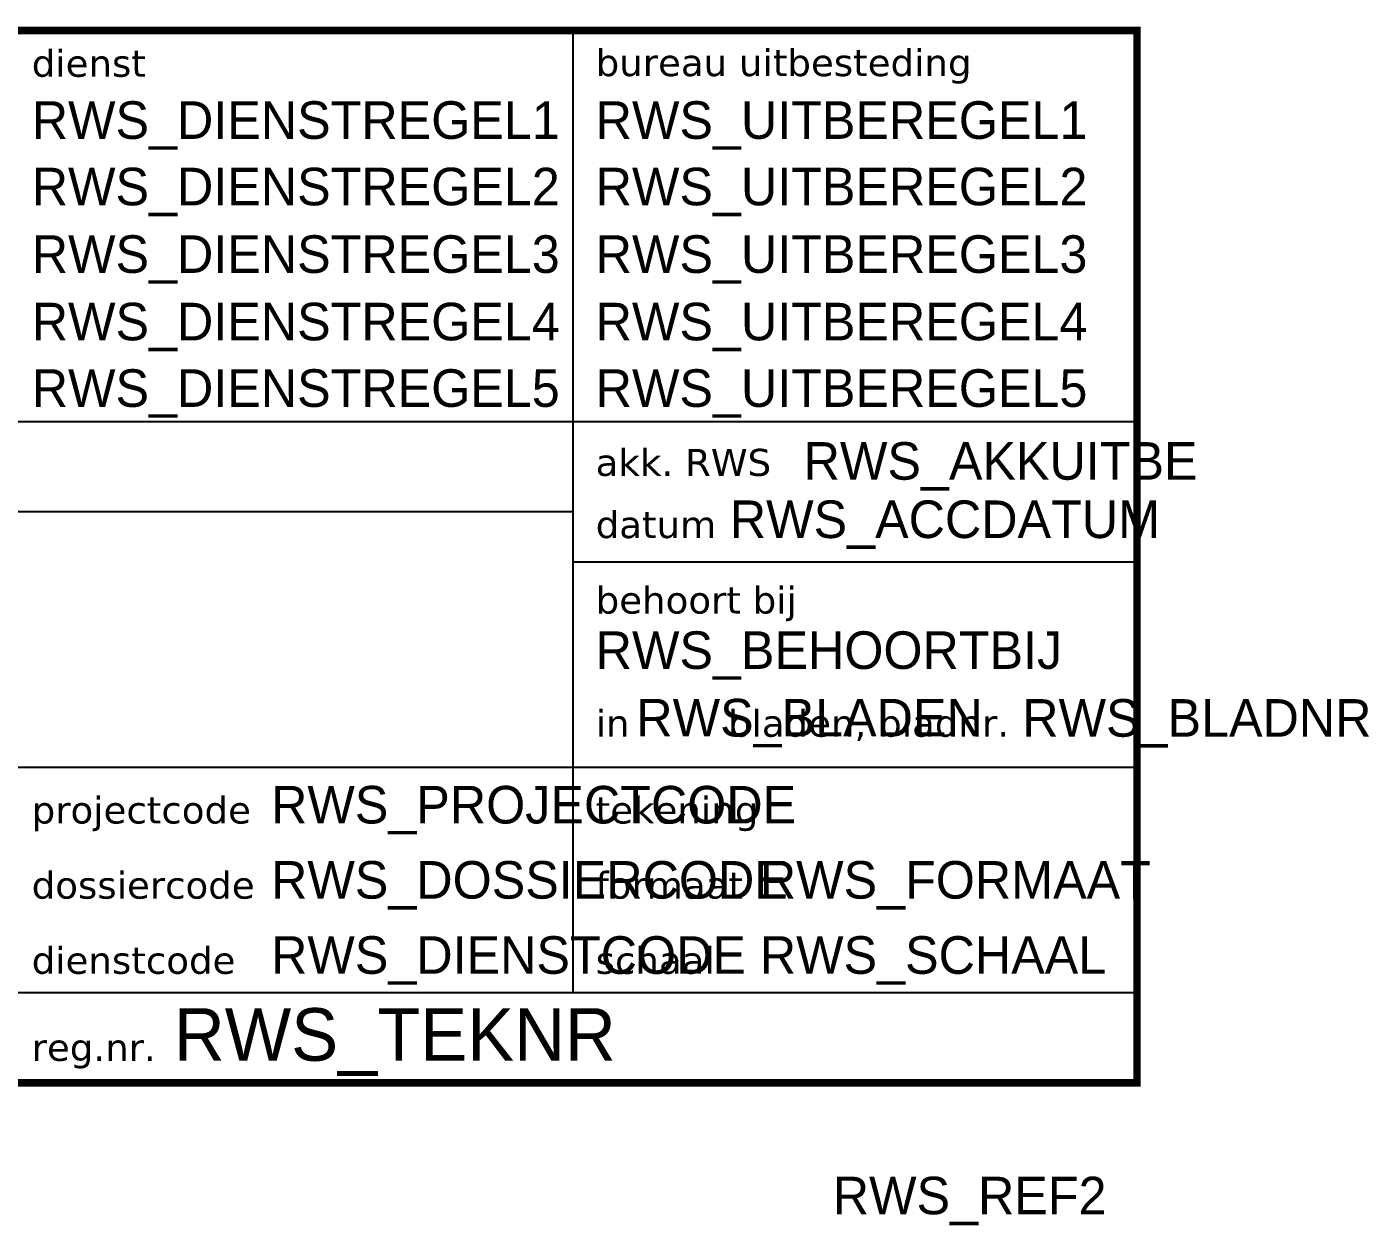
# Model space of a CAD drawing. Extents: x -170 to 15, y -9 to 70.
# Drawn here: x -73.8 to 15.4, y -9.5 to 70.2 of the extents above; entities that cross this region are included whole.
import ezdxf
from ezdxf.enums import TextEntityAlignment as Align

# ---------------------------------------------------------------- set-up
doc = ezdxf.new("R2010")
doc.units = 0
doc.header["$MEASUREMENT"] = 0
for name, color, linetype in [('TO-XX-STEMPEL', 7, 'CONTINUOUS'), ('TO-XX-T18_1', 7, 'CONTINUOUS'), ('TO-XX-T25_1', 7, 'CONTINUOUS'), ('TO-XX-T35_1', 7, 'CONTINUOUS')]:
    doc.layers.add(name, color=color, linetype=linetype)
doc.styles.add('RIJKSHUISSTIJL', font='verdana.TTF', dxfattribs={"height": 1.8})
doc.styles.add('RTW_ISO', font='iso-rtw.shx')

msp = doc.modelspace()

# ---------------------------------------------------------------- linework, layer by layer
at = {"layer": 'TO-XX-STEMPEL'}
for p, q in [((-37.5, 6), (-37.5, 70)), ((-170, 44), (0, 44)), ((-170, 38), (-37.5, 38)), ((0, 34.644), (-37.5, 34.644)), ((-170, 21), (0, 21)), ((-170, 6), (0, 6))]:
    msp.add_line(p, q, dxfattribs=at)
at = {"layer": 'TO-XX-STEMPEL', "const_width": 0.5}
msp.add_lwpolyline([(0, 0), (0, 70), (-170, 70), (-170, 0), (0, 0)], dxfattribs=at)

# ---------------------------------------------------------------- texts
at = {"layer": 'TO-XX-T18_1', "style": 'RIJKSHUISSTIJL'}
for s, p in [('dienst', (-73.496, 66.928)), ('bureau uitbesteding', (-35.997, 66.971)), ('akk. RWS', (-35.997, 40.373)), ('datum', (-35.997, 36.24)), ('behoort bij', (-35.997, 31.218)), ('in', (-35.997, 23.023)), ('bladen, bladnr.', (-27.199, 23.023)), ('projectcode', (-73.5, 17.25)), ('tekening', (-35.997, 17.25)), ('dossiercode', (-73.5, 12.25)), ('formaat', (-35.997, 12.25)), ('dienstcode', (-73.5, 7.25)), ('schaal', (-35.997, 7.25)), ('reg.nr.', (-73.5, 1.458))]:
    msp.add_text(s, height=1.8, dxfattribs=at).set_placement(p)
at = {"layer": 'TO-XX-T25_1', "style": 'RTW_ISO', "flags": 8}
for tag, p in [('RWS_DIENSTREGEL1', (-73.496, 62.797)), ('RWS_UITBEREGEL1', (-35.997, 62.797)), ('RWS_DIENSTREGEL2', (-73.496, 58.376)), ('RWS_UITBEREGEL2', (-35.997, 58.376)), ('RWS_DIENSTREGEL3', (-73.496, 53.881)), ('RWS_UITBEREGEL3', (-35.997, 53.881)), ('RWS_DIENSTREGEL4', (-73.496, 49.393)), ('RWS_UITBEREGEL4', (-35.997, 49.393)), ('RWS_DIENSTREGEL5', (-73.496, 44.967)), ('RWS_UITBEREGEL5', (-35.997, 44.967)), ('RWS_AKKUITBE', (-22.167, 40.121)), ('RWS_ACCDATUM', (-27.077, 36.24)), ('RWS_BEHOORTBIJ', (-35.997, 27.533)), ('RWS_BLADEN', (-33.294, 23.04)), ('RWS_BLADNR', (-7.63, 23.023)), ('RWS_PROJECTCODE', (-57.583, 17.25)), ('RWS_DOSSIERCODE', (-57.583, 12.25)), ('RWS_FORMAAT', (-25.083, 12.25)), ('RWS_DIENSTCODE', (-57.583, 7.25)), ('RWS_SCHAAL', (-25.083, 7.25))]:
    msp.add_attdef(tag, p, '', height=2.5, dxfattribs=at)
msp.add_attdef('RWS_REF2', text='', height=2.5, dxfattribs=at).set_placement((-2.027, -8.75), align=Align.RIGHT)
at = {"layer": 'TO-XX-T35_1', "style": 'RTW_ISO', "flags": 8}
msp.add_attdef('RWS_TEKNR', (-64.041, 1.464), '', height=3.5, dxfattribs=at)

doc.saveas('drawing.dxf')
